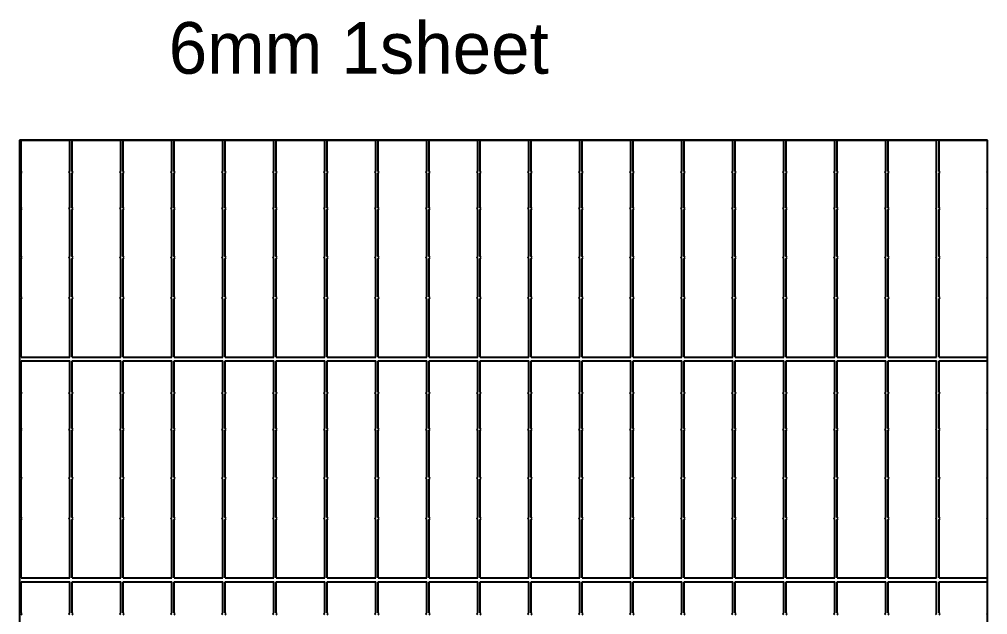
# Model space of a CAD drawing. Header units: millimetres. Extents: x 47861 to 59117, y 10924 to 15324.
# Drawn here: x 57617 to 59117, y 14074 to 14997 of the extents above; entities that cross this region are included whole.
import ezdxf

# ---------------------------------------------------------------- set-up
doc = ezdxf.new("R2010")
doc.units = ezdxf.units.MM

msp = doc.modelspace()

# ---------------------------------------------------------------- linework, layer by layer
at = {"color": 2}
for p, q in [((59117.3, 14809.5), (57617.3, 14809.5)), ((57617.3, 14809.5), (57617.3, 11009.5)), ((57620.3, 14761.4), (57620.3, 14809.5)), ((57620.3, 14809.5), (57695.3, 14809.5)), ((57695.3, 14761.4), (57695.3, 14809.5)), ((57699.3, 14761.4), (57699.3, 14809.5)), ((57699.3, 14809.5), (57774.3, 14809.5)), ((57774.3, 14761.4), (57774.3, 14809.5)), ((57778.3, 14761.4), (57778.3, 14809.5)), ((57778.3, 14809.5), (57853.3, 14809.5)), ((57853.3, 14761.4), (57853.3, 14809.5)), ((57857.3, 14761.4), (57857.3, 14809.5)), ((57857.3, 14809.5), (57932.3, 14809.5)), ((57932.3, 14761.4), (57932.3, 14809.5)), ((57936.3, 14761.4), (57936.3, 14809.5)), ((57936.3, 14809.5), (58011.3, 14809.5)), ((58011.3, 14761.4), (58011.3, 14809.5)), ((58015.3, 14761.4), (58015.3, 14809.5)), ((58015.3, 14809.5), (58090.3, 14809.5)), ((58090.3, 14761.4), (58090.3, 14809.5)), ((58094.3, 14761.4), (58094.3, 14809.5)), ((58094.3, 14809.5), (58169.3, 14809.5)), ((58169.3, 14761.4), (58169.3, 14809.5)), ((58173.3, 14761.4), (58173.3, 14809.5)), ((58173.3, 14809.5), (58248.3, 14809.5)), ((58248.3, 14761.4), (58248.3, 14809.5)), ((58252.3, 14761.4), (58252.3, 14809.5)), ((58252.3, 14809.5), (58327.3, 14809.5)), ((58327.3, 14761.4), (58327.3, 14809.5)), ((58331.3, 14761.4), (58331.3, 14809.5)), ((58331.3, 14809.5), (58406.3, 14809.5)), ((58406.3, 14761.4), (58406.3, 14809.5)), ((58410.3, 14761.4), (58410.3, 14809.5)), ((58410.3, 14809.5), (58485.3, 14809.5)), ((58485.3, 14761.4), (58485.3, 14809.5)), ((58489.3, 14761.4), (58489.3, 14809.5)), ((58489.3, 14809.5), (58564.3, 14809.5)), ((58564.3, 14761.4), (58564.3, 14809.5)), ((58568.3, 14761.4), (58568.3, 14809.5)), ((58568.3, 14809.5), (58643.3, 14809.5)), ((58643.3, 14761.4), (58643.3, 14809.5)), ((58647.3, 14761.4), (58647.3, 14809.5)), ((58647.3, 14809.5), (58722.3, 14809.5)), ((58722.3, 14761.4), (58722.3, 14809.5)), ((58726.3, 14761.4), (58726.3, 14809.5)), ((58726.3, 14809.5), (58801.3, 14809.5)), ((58801.3, 14761.4), (58801.3, 14809.5)), ((58805.3, 14761.4), (58805.3, 14809.5)), ((58805.3, 14809.5), (58880.3, 14809.5)), ((58880.3, 14761.4), (58880.3, 14809.5)), ((58884.3, 14761.4), (58884.3, 14809.5)), ((58884.3, 14809.5), (58959.3, 14809.5)), ((58959.3, 14761.4), (58959.3, 14809.5)), ((58963.3, 14761.4), (58963.3, 14809.5)), ((58963.3, 14809.5), (59038.3, 14809.5)), ((59038.3, 14761.4), (59038.3, 14809.5)), ((59042.3, 14761.4), (59042.3, 14809.5)), ((59042.3, 14809.5), (59117.3, 14809.5)), ((59117.3, 14761.4), (59117.3, 14809.5)), ((59117.3, 11009.5), (59117.3, 14809.5)), ((57621.8, 14759.9), (57620.3, 14761.4)), ((57693.8, 14759.9), (57695.3, 14761.4)), ((57700.8, 14759.9), (57699.3, 14761.4)), ((57772.8, 14759.9), (57774.3, 14761.4)), ((57779.8, 14759.9), (57778.3, 14761.4)), ((57851.8, 14759.9), (57853.3, 14761.4)), ((57858.8, 14759.9), (57857.3, 14761.4)), ((57930.8, 14759.9), (57932.3, 14761.4)), ((57937.8, 14759.9), (57936.3, 14761.4)), ((58009.8, 14759.9), (58011.3, 14761.4)), ((58016.8, 14759.9), (58015.3, 14761.4)), ((58088.8, 14759.9), (58090.3, 14761.4)), ((58095.8, 14759.9), (58094.3, 14761.4)), ((58167.8, 14759.9), (58169.3, 14761.4)), ((58174.8, 14759.9), (58173.3, 14761.4)), ((58246.8, 14759.9), (58248.3, 14761.4)), ((58253.8, 14759.9), (58252.3, 14761.4)), ((58325.8, 14759.9), (58327.3, 14761.4)), ((58332.8, 14759.9), (58331.3, 14761.4)), ((58404.8, 14759.9), (58406.3, 14761.4)), ((58411.8, 14759.9), (58410.3, 14761.4)), ((58483.8, 14759.9), (58485.3, 14761.4)), ((58490.8, 14759.9), (58489.3, 14761.4)), ((58562.8, 14759.9), (58564.3, 14761.4)), ((58569.8, 14759.9), (58568.3, 14761.4)), ((58641.8, 14759.9), (58643.3, 14761.4)), ((58648.8, 14759.9), (58647.3, 14761.4)), ((58720.8, 14759.9), (58722.3, 14761.4)), ((58727.8, 14759.9), (58726.3, 14761.4)), ((58799.8, 14759.9), (58801.3, 14761.4)), ((58806.8, 14759.9), (58805.3, 14761.4)), ((58878.8, 14759.9), (58880.3, 14761.4)), ((58885.8, 14759.9), (58884.3, 14761.4)), ((58957.8, 14759.9), (58959.3, 14761.4)), ((58964.8, 14759.9), (58963.3, 14761.4)), ((59036.8, 14759.9), (59038.3, 14761.4)), ((59043.8, 14759.9), (59042.3, 14761.4)), ((59115.8, 14759.9), (59117.3, 14761.4)), ((57620.3, 14758.4), (57621.8, 14759.9)), ((57620.3, 14705.1), (57620.3, 14758.4)), ((57695.3, 14758.4), (57693.8, 14759.9)), ((57695.3, 14705.1), (57695.3, 14758.4)), ((57699.3, 14758.4), (57700.8, 14759.9)), ((57699.3, 14705.1), (57699.3, 14758.4)), ((57774.3, 14758.4), (57772.8, 14759.9)), ((57774.3, 14705.1), (57774.3, 14758.4)), ((57778.3, 14758.4), (57779.8, 14759.9)), ((57778.3, 14705.1), (57778.3, 14758.4)), ((57853.3, 14758.4), (57851.8, 14759.9)), ((57853.3, 14705.1), (57853.3, 14758.4)), ((57857.3, 14758.4), (57858.8, 14759.9)), ((57857.3, 14705.1), (57857.3, 14758.4)), ((57932.3, 14758.4), (57930.8, 14759.9)), ((57932.3, 14705.1), (57932.3, 14758.4)), ((57936.3, 14758.4), (57937.8, 14759.9)), ((57936.3, 14705.1), (57936.3, 14758.4)), ((58011.3, 14758.4), (58009.8, 14759.9)), ((58011.3, 14705.1), (58011.3, 14758.4)), ((58015.3, 14758.4), (58016.8, 14759.9)), ((58015.3, 14705.1), (58015.3, 14758.4)), ((58090.3, 14758.4), (58088.8, 14759.9)), ((58090.3, 14705.1), (58090.3, 14758.4)), ((58094.3, 14758.4), (58095.8, 14759.9)), ((58094.3, 14705.1), (58094.3, 14758.4)), ((58169.3, 14758.4), (58167.8, 14759.9)), ((58169.3, 14705.1), (58169.3, 14758.4)), ((58173.3, 14758.4), (58174.8, 14759.9)), ((58173.3, 14705.1), (58173.3, 14758.4)), ((58248.3, 14758.4), (58246.8, 14759.9)), ((58248.3, 14705.1), (58248.3, 14758.4)), ((58252.3, 14758.4), (58253.8, 14759.9)), ((58252.3, 14705.1), (58252.3, 14758.4)), ((58327.3, 14758.4), (58325.8, 14759.9)), ((58327.3, 14705.1), (58327.3, 14758.4)), ((58331.3, 14758.4), (58332.8, 14759.9)), ((58331.3, 14705.1), (58331.3, 14758.4)), ((58406.3, 14758.4), (58404.8, 14759.9)), ((58406.3, 14705.1), (58406.3, 14758.4)), ((58410.3, 14758.4), (58411.8, 14759.9)), ((58410.3, 14705.1), (58410.3, 14758.4)), ((58485.3, 14758.4), (58483.8, 14759.9)), ((58485.3, 14705.1), (58485.3, 14758.4)), ((58489.3, 14758.4), (58490.8, 14759.9)), ((58489.3, 14705.1), (58489.3, 14758.4)), ((58564.3, 14758.4), (58562.8, 14759.9)), ((58564.3, 14705.1), (58564.3, 14758.4)), ((58568.3, 14758.4), (58569.8, 14759.9)), ((58568.3, 14705.1), (58568.3, 14758.4)), ((58643.3, 14758.4), (58641.8, 14759.9)), ((58643.3, 14705.1), (58643.3, 14758.4)), ((58647.3, 14758.4), (58648.8, 14759.9)), ((58647.3, 14705.1), (58647.3, 14758.4)), ((58722.3, 14758.4), (58720.8, 14759.9)), ((58722.3, 14705.1), (58722.3, 14758.4)), ((58726.3, 14758.4), (58727.8, 14759.9)), ((58726.3, 14705.1), (58726.3, 14758.4)), ((58801.3, 14758.4), (58799.8, 14759.9)), ((58801.3, 14705.1), (58801.3, 14758.4)), ((58805.3, 14758.4), (58806.8, 14759.9)), ((58805.3, 14705.1), (58805.3, 14758.4)), ((58880.3, 14758.4), (58878.8, 14759.9)), ((58880.3, 14705.1), (58880.3, 14758.4)), ((58884.3, 14758.4), (58885.8, 14759.9)), ((58884.3, 14705.1), (58884.3, 14758.4)), ((58959.3, 14758.4), (58957.8, 14759.9)), ((58959.3, 14705.1), (58959.3, 14758.4)), ((58963.3, 14758.4), (58964.8, 14759.9)), ((58963.3, 14705.1), (58963.3, 14758.4)), ((59038.3, 14758.4), (59036.8, 14759.9)), ((59038.3, 14705.1), (59038.3, 14758.4)), ((59042.3, 14758.4), (59043.8, 14759.9)), ((59042.3, 14705.1), (59042.3, 14758.4)), ((59117.3, 14758.4), (59115.8, 14759.9)), ((59117.3, 14705.1), (59117.3, 14758.4)), ((57621.8, 14703.6), (57620.3, 14705.1)), ((57620.3, 14702.1), (57621.8, 14703.6)), ((57620.3, 14629.5), (57620.3, 14702.1)), ((57693.8, 14703.6), (57695.3, 14705.1)), ((57695.3, 14702.1), (57693.8, 14703.6)), ((57695.3, 14629.5), (57695.3, 14702.1)), ((57700.8, 14703.6), (57699.3, 14705.1)), ((57699.3, 14702.1), (57700.8, 14703.6)), ((57699.3, 14629.5), (57699.3, 14702.1)), ((57772.8, 14703.6), (57774.3, 14705.1)), ((57774.3, 14702.1), (57772.8, 14703.6)), ((57774.3, 14629.5), (57774.3, 14702.1)), ((57779.8, 14703.6), (57778.3, 14705.1)), ((57778.3, 14702.1), (57779.8, 14703.6)), ((57778.3, 14629.5), (57778.3, 14702.1)), ((57851.8, 14703.6), (57853.3, 14705.1)), ((57853.3, 14702.1), (57851.8, 14703.6)), ((57853.3, 14629.5), (57853.3, 14702.1)), ((57858.8, 14703.6), (57857.3, 14705.1)), ((57857.3, 14702.1), (57858.8, 14703.6)), ((57857.3, 14629.5), (57857.3, 14702.1)), ((57930.8, 14703.6), (57932.3, 14705.1)), ((57932.3, 14702.1), (57930.8, 14703.6)), ((57932.3, 14629.5), (57932.3, 14702.1)), ((57937.8, 14703.6), (57936.3, 14705.1)), ((57936.3, 14702.1), (57937.8, 14703.6)), ((57936.3, 14629.5), (57936.3, 14702.1)), ((58009.8, 14703.6), (58011.3, 14705.1)), ((58011.3, 14702.1), (58009.8, 14703.6)), ((58011.3, 14629.5), (58011.3, 14702.1)), ((58016.8, 14703.6), (58015.3, 14705.1)), ((58015.3, 14702.1), (58016.8, 14703.6)), ((58015.3, 14629.5), (58015.3, 14702.1)), ((58088.8, 14703.6), (58090.3, 14705.1)), ((58090.3, 14702.1), (58088.8, 14703.6)), ((58090.3, 14629.5), (58090.3, 14702.1)), ((58095.8, 14703.6), (58094.3, 14705.1)), ((58094.3, 14702.1), (58095.8, 14703.6)), ((58094.3, 14629.5), (58094.3, 14702.1)), ((58167.8, 14703.6), (58169.3, 14705.1)), ((58169.3, 14702.1), (58167.8, 14703.6)), ((58169.3, 14629.5), (58169.3, 14702.1)), ((58174.8, 14703.6), (58173.3, 14705.1)), ((58173.3, 14702.1), (58174.8, 14703.6)), ((58173.3, 14629.5), (58173.3, 14702.1)), ((58246.8, 14703.6), (58248.3, 14705.1)), ((58248.3, 14702.1), (58246.8, 14703.6)), ((58248.3, 14629.5), (58248.3, 14702.1)), ((58253.8, 14703.6), (58252.3, 14705.1)), ((58252.3, 14702.1), (58253.8, 14703.6)), ((58252.3, 14629.5), (58252.3, 14702.1)), ((58325.8, 14703.6), (58327.3, 14705.1)), ((58327.3, 14702.1), (58325.8, 14703.6)), ((58327.3, 14629.5), (58327.3, 14702.1)), ((58332.8, 14703.6), (58331.3, 14705.1)), ((58331.3, 14702.1), (58332.8, 14703.6)), ((58331.3, 14629.5), (58331.3, 14702.1)), ((58404.8, 14703.6), (58406.3, 14705.1)), ((58406.3, 14702.1), (58404.8, 14703.6)), ((58406.3, 14629.5), (58406.3, 14702.1)), ((58411.8, 14703.6), (58410.3, 14705.1)), ((58410.3, 14702.1), (58411.8, 14703.6)), ((58410.3, 14629.5), (58410.3, 14702.1)), ((58483.8, 14703.6), (58485.3, 14705.1)), ((58485.3, 14702.1), (58483.8, 14703.6)), ((58485.3, 14629.5), (58485.3, 14702.1)), ((58490.8, 14703.6), (58489.3, 14705.1)), ((58489.3, 14702.1), (58490.8, 14703.6)), ((58489.3, 14629.5), (58489.3, 14702.1)), ((58562.8, 14703.6), (58564.3, 14705.1)), ((58564.3, 14702.1), (58562.8, 14703.6)), ((58564.3, 14629.5), (58564.3, 14702.1)), ((58569.8, 14703.6), (58568.3, 14705.1)), ((58568.3, 14702.1), (58569.8, 14703.6)), ((58568.3, 14629.5), (58568.3, 14702.1)), ((58641.8, 14703.6), (58643.3, 14705.1)), ((58643.3, 14702.1), (58641.8, 14703.6)), ((58643.3, 14629.5), (58643.3, 14702.1)), ((58648.8, 14703.6), (58647.3, 14705.1)), ((58647.3, 14702.1), (58648.8, 14703.6)), ((58647.3, 14629.5), (58647.3, 14702.1)), ((58720.8, 14703.6), (58722.3, 14705.1)), ((58722.3, 14702.1), (58720.8, 14703.6)), ((58722.3, 14629.5), (58722.3, 14702.1)), ((58727.8, 14703.6), (58726.3, 14705.1)), ((58726.3, 14702.1), (58727.8, 14703.6)), ((58726.3, 14629.5), (58726.3, 14702.1)), ((58799.8, 14703.6), (58801.3, 14705.1)), ((58801.3, 14702.1), (58799.8, 14703.6)), ((58801.3, 14629.5), (58801.3, 14702.1)), ((58806.8, 14703.6), (58805.3, 14705.1)), ((58805.3, 14702.1), (58806.8, 14703.6)), ((58805.3, 14629.5), (58805.3, 14702.1)), ((58878.8, 14703.6), (58880.3, 14705.1)), ((58880.3, 14702.1), (58878.8, 14703.6)), ((58880.3, 14629.5), (58880.3, 14702.1)), ((58885.8, 14703.6), (58884.3, 14705.1)), ((58884.3, 14702.1), (58885.8, 14703.6)), ((58884.3, 14629.5), (58884.3, 14702.1)), ((58957.8, 14703.6), (58959.3, 14705.1)), ((58959.3, 14702.1), (58957.8, 14703.6)), ((58959.3, 14629.5), (58959.3, 14702.1)), ((58964.8, 14703.6), (58963.3, 14705.1)), ((58963.3, 14702.1), (58964.8, 14703.6)), ((58963.3, 14629.5), (58963.3, 14702.1)), ((59036.8, 14703.6), (59038.3, 14705.1)), ((59038.3, 14702.1), (59036.8, 14703.6)), ((59038.3, 14629.5), (59038.3, 14702.1)), ((59043.8, 14703.6), (59042.3, 14705.1)), ((59042.3, 14702.1), (59043.8, 14703.6)), ((59042.3, 14629.5), (59042.3, 14702.1)), ((59115.8, 14703.6), (59117.3, 14705.1)), ((59117.3, 14702.1), (59115.8, 14703.6)), ((59117.3, 14629.5), (59117.3, 14702.1)), ((57621.8, 14628), (57620.3, 14629.5)), ((57620.3, 14626.5), (57621.8, 14628)), ((57620.3, 14567), (57620.3, 14626.5)), ((57693.8, 14628), (57695.3, 14629.5)), ((57695.3, 14626.5), (57693.8, 14628)), ((57695.3, 14567), (57695.3, 14626.5)), ((57700.8, 14628), (57699.3, 14629.5)), ((57699.3, 14626.5), (57700.8, 14628)), ((57699.3, 14567), (57699.3, 14626.5)), ((57772.8, 14628), (57774.3, 14629.5)), ((57774.3, 14626.5), (57772.8, 14628)), ((57774.3, 14567), (57774.3, 14626.5)), ((57779.8, 14628), (57778.3, 14629.5)), ((57778.3, 14626.5), (57779.8, 14628)), ((57778.3, 14567), (57778.3, 14626.5)), ((57851.8, 14628), (57853.3, 14629.5)), ((57853.3, 14626.5), (57851.8, 14628)), ((57853.3, 14567), (57853.3, 14626.5)), ((57858.8, 14628), (57857.3, 14629.5)), ((57857.3, 14626.5), (57858.8, 14628)), ((57857.3, 14567), (57857.3, 14626.5)), ((57930.8, 14628), (57932.3, 14629.5)), ((57932.3, 14626.5), (57930.8, 14628)), ((57932.3, 14567), (57932.3, 14626.5)), ((57937.8, 14628), (57936.3, 14629.5)), ((57936.3, 14626.5), (57937.8, 14628)), ((57936.3, 14567), (57936.3, 14626.5)), ((58009.8, 14628), (58011.3, 14629.5)), ((58011.3, 14626.5), (58009.8, 14628)), ((58011.3, 14567), (58011.3, 14626.5)), ((58016.8, 14628), (58015.3, 14629.5)), ((58015.3, 14626.5), (58016.8, 14628)), ((58015.3, 14567), (58015.3, 14626.5)), ((58088.8, 14628), (58090.3, 14629.5)), ((58090.3, 14626.5), (58088.8, 14628)), ((58090.3, 14567), (58090.3, 14626.5)), ((58095.8, 14628), (58094.3, 14629.5)), ((58094.3, 14626.5), (58095.8, 14628)), ((58094.3, 14567), (58094.3, 14626.5)), ((58167.8, 14628), (58169.3, 14629.5)), ((58169.3, 14626.5), (58167.8, 14628)), ((58169.3, 14567), (58169.3, 14626.5)), ((58174.8, 14628), (58173.3, 14629.5)), ((58173.3, 14626.5), (58174.8, 14628)), ((58173.3, 14567), (58173.3, 14626.5)), ((58246.8, 14628), (58248.3, 14629.5)), ((58248.3, 14626.5), (58246.8, 14628)), ((58248.3, 14567), (58248.3, 14626.5)), ((58253.8, 14628), (58252.3, 14629.5)), ((58252.3, 14626.5), (58253.8, 14628)), ((58252.3, 14567), (58252.3, 14626.5)), ((58325.8, 14628), (58327.3, 14629.5)), ((58327.3, 14626.5), (58325.8, 14628)), ((58327.3, 14567), (58327.3, 14626.5)), ((58332.8, 14628), (58331.3, 14629.5)), ((58331.3, 14626.5), (58332.8, 14628)), ((58331.3, 14567), (58331.3, 14626.5)), ((58404.8, 14628), (58406.3, 14629.5)), ((58406.3, 14626.5), (58404.8, 14628)), ((58406.3, 14567), (58406.3, 14626.5)), ((58411.8, 14628), (58410.3, 14629.5)), ((58410.3, 14626.5), (58411.8, 14628)), ((58410.3, 14567), (58410.3, 14626.5)), ((58483.8, 14628), (58485.3, 14629.5)), ((58485.3, 14626.5), (58483.8, 14628)), ((58485.3, 14567), (58485.3, 14626.5)), ((58490.8, 14628), (58489.3, 14629.5)), ((58489.3, 14626.5), (58490.8, 14628)), ((58489.3, 14567), (58489.3, 14626.5)), ((58562.8, 14628), (58564.3, 14629.5)), ((58564.3, 14626.5), (58562.8, 14628)), ((58564.3, 14567), (58564.3, 14626.5)), ((58569.8, 14628), (58568.3, 14629.5)), ((58568.3, 14626.5), (58569.8, 14628)), ((58568.3, 14567), (58568.3, 14626.5)), ((58641.8, 14628), (58643.3, 14629.5)), ((58643.3, 14626.5), (58641.8, 14628)), ((58643.3, 14567), (58643.3, 14626.5)), ((58648.8, 14628), (58647.3, 14629.5)), ((58647.3, 14626.5), (58648.8, 14628)), ((58647.3, 14567), (58647.3, 14626.5)), ((58720.8, 14628), (58722.3, 14629.5)), ((58722.3, 14626.5), (58720.8, 14628)), ((58722.3, 14567), (58722.3, 14626.5)), ((58727.8, 14628), (58726.3, 14629.5)), ((58726.3, 14626.5), (58727.8, 14628)), ((58726.3, 14567), (58726.3, 14626.5)), ((58799.8, 14628), (58801.3, 14629.5)), ((58801.3, 14626.5), (58799.8, 14628)), ((58801.3, 14567), (58801.3, 14626.5)), ((58806.8, 14628), (58805.3, 14629.5)), ((58805.3, 14626.5), (58806.8, 14628)), ((58805.3, 14567), (58805.3, 14626.5)), ((58878.8, 14628), (58880.3, 14629.5)), ((58880.3, 14626.5), (58878.8, 14628)), ((58880.3, 14567), (58880.3, 14626.5)), ((58885.8, 14628), (58884.3, 14629.5)), ((58884.3, 14626.5), (58885.8, 14628)), ((58884.3, 14567), (58884.3, 14626.5)), ((58957.8, 14628), (58959.3, 14629.5)), ((58959.3, 14626.5), (58957.8, 14628)), ((58959.3, 14567), (58959.3, 14626.5)), ((58964.8, 14628), (58963.3, 14629.5)), ((58963.3, 14626.5), (58964.8, 14628)), ((58963.3, 14567), (58963.3, 14626.5)), ((59036.8, 14628), (59038.3, 14629.5)), ((59038.3, 14626.5), (59036.8, 14628)), ((59038.3, 14567), (59038.3, 14626.5)), ((59043.8, 14628), (59042.3, 14629.5)), ((59042.3, 14626.5), (59043.8, 14628)), ((59042.3, 14567), (59042.3, 14626.5)), ((59115.8, 14628), (59117.3, 14629.5)), ((59117.3, 14626.5), (59115.8, 14628)), ((59117.3, 14567), (59117.3, 14626.5)), ((57621.8, 14565.5), (57620.3, 14567)), ((57620.3, 14564), (57621.8, 14565.5)), ((57693.8, 14565.5), (57695.3, 14567)), ((57695.3, 14564), (57693.8, 14565.5)), ((57700.8, 14565.5), (57699.3, 14567)), ((57699.3, 14564), (57700.8, 14565.5)), ((57772.8, 14565.5), (57774.3, 14567)), ((57774.3, 14564), (57772.8, 14565.5)), ((57779.8, 14565.5), (57778.3, 14567)), ((57778.3, 14564), (57779.8, 14565.5)), ((57851.8, 14565.5), (57853.3, 14567)), ((57853.3, 14564), (57851.8, 14565.5)), ((57858.8, 14565.5), (57857.3, 14567)), ((57857.3, 14564), (57858.8, 14565.5)), ((57930.8, 14565.5), (57932.3, 14567)), ((57932.3, 14564), (57930.8, 14565.5)), ((57937.8, 14565.5), (57936.3, 14567)), ((57936.3, 14564), (57937.8, 14565.5)), ((58009.8, 14565.5), (58011.3, 14567)), ((58011.3, 14564), (58009.8, 14565.5)), ((58016.8, 14565.5), (58015.3, 14567)), ((58015.3, 14564), (58016.8, 14565.5)), ((58088.8, 14565.5), (58090.3, 14567)), ((58090.3, 14564), (58088.8, 14565.5)), ((58095.8, 14565.5), (58094.3, 14567)), ((58094.3, 14564), (58095.8, 14565.5)), ((58167.8, 14565.5), (58169.3, 14567)), ((58169.3, 14564), (58167.8, 14565.5)), ((58174.8, 14565.5), (58173.3, 14567)), ((58173.3, 14564), (58174.8, 14565.5)), ((58246.8, 14565.5), (58248.3, 14567)), ((58248.3, 14564), (58246.8, 14565.5)), ((58253.8, 14565.5), (58252.3, 14567)), ((58252.3, 14564), (58253.8, 14565.5)), ((58325.8, 14565.5), (58327.3, 14567)), ((58327.3, 14564), (58325.8, 14565.5)), ((58332.8, 14565.5), (58331.3, 14567)), ((58331.3, 14564), (58332.8, 14565.5)), ((58404.8, 14565.5), (58406.3, 14567)), ((58406.3, 14564), (58404.8, 14565.5)), ((58411.8, 14565.5), (58410.3, 14567)), ((58410.3, 14564), (58411.8, 14565.5)), ((58483.8, 14565.5), (58485.3, 14567)), ((58485.3, 14564), (58483.8, 14565.5)), ((58490.8, 14565.5), (58489.3, 14567)), ((58489.3, 14564), (58490.8, 14565.5)), ((58562.8, 14565.5), (58564.3, 14567)), ((58564.3, 14564), (58562.8, 14565.5)), ((58569.8, 14565.5), (58568.3, 14567)), ((58568.3, 14564), (58569.8, 14565.5)), ((58641.8, 14565.5), (58643.3, 14567)), ((58643.3, 14564), (58641.8, 14565.5)), ((58648.8, 14565.5), (58647.3, 14567)), ((58647.3, 14564), (58648.8, 14565.5)), ((58720.8, 14565.5), (58722.3, 14567)), ((58722.3, 14564), (58720.8, 14565.5)), ((58727.8, 14565.5), (58726.3, 14567)), ((58726.3, 14564), (58727.8, 14565.5)), ((58799.8, 14565.5), (58801.3, 14567)), ((58801.3, 14564), (58799.8, 14565.5)), ((58806.8, 14565.5), (58805.3, 14567)), ((58805.3, 14564), (58806.8, 14565.5)), ((58878.8, 14565.5), (58880.3, 14567)), ((58880.3, 14564), (58878.8, 14565.5)), ((58885.8, 14565.5), (58884.3, 14567)), ((58884.3, 14564), (58885.8, 14565.5)), ((58957.8, 14565.5), (58959.3, 14567)), ((58959.3, 14564), (58957.8, 14565.5)), ((58964.8, 14565.5), (58963.3, 14567)), ((58963.3, 14564), (58964.8, 14565.5)), ((59036.8, 14565.5), (59038.3, 14567)), ((59038.3, 14564), (59036.8, 14565.5)), ((59043.8, 14565.5), (59042.3, 14567)), ((59042.3, 14564), (59043.8, 14565.5)), ((59115.8, 14565.5), (59117.3, 14567)), ((59117.3, 14564), (59115.8, 14565.5)), ((57620.3, 14473.5), (57620.3, 14564)), ((57695.3, 14473.5), (57695.3, 14564)), ((57699.3, 14473.5), (57699.3, 14564)), ((57774.3, 14473.5), (57774.3, 14564)), ((57778.3, 14473.5), (57778.3, 14564)), ((57853.3, 14473.5), (57853.3, 14564)), ((57857.3, 14473.5), (57857.3, 14564)), ((57932.3, 14473.5), (57932.3, 14564)), ((57936.3, 14473.5), (57936.3, 14564)), ((58011.3, 14473.5), (58011.3, 14564)), ((58015.3, 14473.5), (58015.3, 14564)), ((58090.3, 14473.5), (58090.3, 14564)), ((58094.3, 14473.5), (58094.3, 14564)), ((58169.3, 14473.5), (58169.3, 14564)), ((58173.3, 14473.5), (58173.3, 14564)), ((58248.3, 14473.5), (58248.3, 14564)), ((58252.3, 14473.5), (58252.3, 14564)), ((58327.3, 14473.5), (58327.3, 14564)), ((58331.3, 14473.5), (58331.3, 14564)), ((58406.3, 14473.5), (58406.3, 14564)), ((58410.3, 14473.5), (58410.3, 14564)), ((58485.3, 14473.5), (58485.3, 14564)), ((58489.3, 14473.5), (58489.3, 14564)), ((58564.3, 14473.5), (58564.3, 14564)), ((58568.3, 14473.5), (58568.3, 14564)), ((58643.3, 14473.5), (58643.3, 14564)), ((58647.3, 14473.5), (58647.3, 14564)), ((58722.3, 14473.5), (58722.3, 14564)), ((58726.3, 14473.5), (58726.3, 14564)), ((58801.3, 14473.5), (58801.3, 14564)), ((58805.3, 14473.5), (58805.3, 14564)), ((58880.3, 14473.5), (58880.3, 14564)), ((58884.3, 14473.5), (58884.3, 14564)), ((58959.3, 14473.5), (58959.3, 14564)), ((58963.3, 14473.5), (58963.3, 14564)), ((59038.3, 14473.5), (59038.3, 14564)), ((59042.3, 14473.5), (59042.3, 14564)), ((59117.3, 14473.5), (59117.3, 14564)), ((57620.3, 14473.5), (57695.3, 14473.5)), ((57620.3, 14419.4), (57620.3, 14467.5)), ((57620.3, 14467.5), (57695.3, 14467.5)), ((57695.3, 14419.4), (57695.3, 14467.5)), ((57699.3, 14473.5), (57774.3, 14473.5)), ((57699.3, 14419.4), (57699.3, 14467.5)), ((57699.3, 14467.5), (57774.3, 14467.5)), ((57774.3, 14419.4), (57774.3, 14467.5)), ((57778.3, 14473.5), (57853.3, 14473.5)), ((57778.3, 14419.4), (57778.3, 14467.5)), ((57778.3, 14467.5), (57853.3, 14467.5)), ((57853.3, 14419.4), (57853.3, 14467.5)), ((57857.3, 14473.5), (57932.3, 14473.5)), ((57857.3, 14419.4), (57857.3, 14467.5)), ((57857.3, 14467.5), (57932.3, 14467.5)), ((57932.3, 14419.4), (57932.3, 14467.5)), ((57936.3, 14473.5), (58011.3, 14473.5)), ((57936.3, 14419.4), (57936.3, 14467.5)), ((57936.3, 14467.5), (58011.3, 14467.5)), ((58011.3, 14419.4), (58011.3, 14467.5)), ((58015.3, 14473.5), (58090.3, 14473.5)), ((58015.3, 14419.4), (58015.3, 14467.5)), ((58015.3, 14467.5), (58090.3, 14467.5)), ((58090.3, 14419.4), (58090.3, 14467.5)), ((58094.3, 14473.5), (58169.3, 14473.5)), ((58094.3, 14419.4), (58094.3, 14467.5)), ((58094.3, 14467.5), (58169.3, 14467.5)), ((58169.3, 14419.4), (58169.3, 14467.5)), ((58173.3, 14473.5), (58248.3, 14473.5)), ((58173.3, 14419.4), (58173.3, 14467.5)), ((58173.3, 14467.5), (58248.3, 14467.5)), ((58248.3, 14419.4), (58248.3, 14467.5)), ((58252.3, 14473.5), (58327.3, 14473.5)), ((58252.3, 14419.4), (58252.3, 14467.5)), ((58252.3, 14467.5), (58327.3, 14467.5)), ((58327.3, 14419.4), (58327.3, 14467.5)), ((58331.3, 14473.5), (58406.3, 14473.5)), ((58331.3, 14419.4), (58331.3, 14467.5)), ((58331.3, 14467.5), (58406.3, 14467.5)), ((58406.3, 14419.4), (58406.3, 14467.5)), ((58410.3, 14473.5), (58485.3, 14473.5)), ((58410.3, 14419.4), (58410.3, 14467.5)), ((58410.3, 14467.5), (58485.3, 14467.5)), ((58485.3, 14419.4), (58485.3, 14467.5)), ((58489.3, 14473.5), (58564.3, 14473.5)), ((58489.3, 14419.4), (58489.3, 14467.5)), ((58489.3, 14467.5), (58564.3, 14467.5)), ((58564.3, 14419.4), (58564.3, 14467.5)), ((58568.3, 14473.5), (58643.3, 14473.5)), ((58568.3, 14419.4), (58568.3, 14467.5)), ((58568.3, 14467.5), (58643.3, 14467.5)), ((58643.3, 14419.4), (58643.3, 14467.5)), ((58647.3, 14473.5), (58722.3, 14473.5)), ((58647.3, 14419.4), (58647.3, 14467.5)), ((58647.3, 14467.5), (58722.3, 14467.5)), ((58722.3, 14419.4), (58722.3, 14467.5)), ((58726.3, 14473.5), (58801.3, 14473.5)), ((58726.3, 14419.4), (58726.3, 14467.5)), ((58726.3, 14467.5), (58801.3, 14467.5)), ((58801.3, 14419.4), (58801.3, 14467.5)), ((58805.3, 14473.5), (58880.3, 14473.5)), ((58805.3, 14419.4), (58805.3, 14467.5)), ((58805.3, 14467.5), (58880.3, 14467.5)), ((58880.3, 14419.4), (58880.3, 14467.5)), ((58884.3, 14473.5), (58959.3, 14473.5)), ((58884.3, 14419.4), (58884.3, 14467.5)), ((58884.3, 14467.5), (58959.3, 14467.5)), ((58959.3, 14419.4), (58959.3, 14467.5)), ((58963.3, 14473.5), (59038.3, 14473.5)), ((58963.3, 14419.4), (58963.3, 14467.5)), ((58963.3, 14467.5), (59038.3, 14467.5)), ((59038.3, 14419.4), (59038.3, 14467.5)), ((59042.3, 14473.5), (59117.3, 14473.5)), ((59042.3, 14419.4), (59042.3, 14467.5)), ((59042.3, 14467.5), (59117.3, 14467.5)), ((59117.3, 14419.4), (59117.3, 14467.5)), ((57621.8, 14417.9), (57620.3, 14419.4)), ((57620.3, 14416.4), (57621.8, 14417.9)), ((57620.3, 14363.1), (57620.3, 14416.4)), ((57693.8, 14417.9), (57695.3, 14419.4)), ((57695.3, 14416.4), (57693.8, 14417.9)), ((57695.3, 14363.1), (57695.3, 14416.4)), ((57700.8, 14417.9), (57699.3, 14419.4)), ((57699.3, 14416.4), (57700.8, 14417.9)), ((57699.3, 14363.1), (57699.3, 14416.4)), ((57772.8, 14417.9), (57774.3, 14419.4)), ((57774.3, 14416.4), (57772.8, 14417.9)), ((57774.3, 14363.1), (57774.3, 14416.4)), ((57779.8, 14417.9), (57778.3, 14419.4)), ((57778.3, 14416.4), (57779.8, 14417.9)), ((57778.3, 14363.1), (57778.3, 14416.4)), ((57851.8, 14417.9), (57853.3, 14419.4)), ((57853.3, 14416.4), (57851.8, 14417.9)), ((57853.3, 14363.1), (57853.3, 14416.4)), ((57858.8, 14417.9), (57857.3, 14419.4)), ((57857.3, 14416.4), (57858.8, 14417.9)), ((57857.3, 14363.1), (57857.3, 14416.4)), ((57930.8, 14417.9), (57932.3, 14419.4)), ((57932.3, 14416.4), (57930.8, 14417.9)), ((57932.3, 14363.1), (57932.3, 14416.4)), ((57937.8, 14417.9), (57936.3, 14419.4)), ((57936.3, 14416.4), (57937.8, 14417.9)), ((57936.3, 14363.1), (57936.3, 14416.4)), ((58009.8, 14417.9), (58011.3, 14419.4)), ((58011.3, 14416.4), (58009.8, 14417.9)), ((58011.3, 14363.1), (58011.3, 14416.4)), ((58016.8, 14417.9), (58015.3, 14419.4)), ((58015.3, 14416.4), (58016.8, 14417.9)), ((58015.3, 14363.1), (58015.3, 14416.4)), ((58088.8, 14417.9), (58090.3, 14419.4)), ((58090.3, 14416.4), (58088.8, 14417.9)), ((58090.3, 14363.1), (58090.3, 14416.4)), ((58095.8, 14417.9), (58094.3, 14419.4)), ((58094.3, 14416.4), (58095.8, 14417.9)), ((58094.3, 14363.1), (58094.3, 14416.4)), ((58167.8, 14417.9), (58169.3, 14419.4)), ((58169.3, 14416.4), (58167.8, 14417.9)), ((58169.3, 14363.1), (58169.3, 14416.4)), ((58174.8, 14417.9), (58173.3, 14419.4)), ((58173.3, 14416.4), (58174.8, 14417.9)), ((58173.3, 14363.1), (58173.3, 14416.4)), ((58246.8, 14417.9), (58248.3, 14419.4)), ((58248.3, 14416.4), (58246.8, 14417.9)), ((58248.3, 14363.1), (58248.3, 14416.4)), ((58253.8, 14417.9), (58252.3, 14419.4)), ((58252.3, 14416.4), (58253.8, 14417.9)), ((58252.3, 14363.1), (58252.3, 14416.4)), ((58325.8, 14417.9), (58327.3, 14419.4)), ((58327.3, 14416.4), (58325.8, 14417.9)), ((58327.3, 14363.1), (58327.3, 14416.4)), ((58332.8, 14417.9), (58331.3, 14419.4)), ((58331.3, 14416.4), (58332.8, 14417.9)), ((58331.3, 14363.1), (58331.3, 14416.4)), ((58404.8, 14417.9), (58406.3, 14419.4)), ((58406.3, 14416.4), (58404.8, 14417.9)), ((58406.3, 14363.1), (58406.3, 14416.4)), ((58411.8, 14417.9), (58410.3, 14419.4)), ((58410.3, 14416.4), (58411.8, 14417.9)), ((58410.3, 14363.1), (58410.3, 14416.4)), ((58483.8, 14417.9), (58485.3, 14419.4)), ((58485.3, 14416.4), (58483.8, 14417.9)), ((58485.3, 14363.1), (58485.3, 14416.4)), ((58490.8, 14417.9), (58489.3, 14419.4)), ((58489.3, 14416.4), (58490.8, 14417.9)), ((58489.3, 14363.1), (58489.3, 14416.4)), ((58562.8, 14417.9), (58564.3, 14419.4)), ((58564.3, 14416.4), (58562.8, 14417.9)), ((58564.3, 14363.1), (58564.3, 14416.4)), ((58569.8, 14417.9), (58568.3, 14419.4)), ((58568.3, 14416.4), (58569.8, 14417.9)), ((58568.3, 14363.1), (58568.3, 14416.4)), ((58641.8, 14417.9), (58643.3, 14419.4)), ((58643.3, 14416.4), (58641.8, 14417.9)), ((58643.3, 14363.1), (58643.3, 14416.4)), ((58648.8, 14417.9), (58647.3, 14419.4)), ((58647.3, 14416.4), (58648.8, 14417.9)), ((58647.3, 14363.1), (58647.3, 14416.4)), ((58720.8, 14417.9), (58722.3, 14419.4)), ((58722.3, 14416.4), (58720.8, 14417.9)), ((58722.3, 14363.1), (58722.3, 14416.4)), ((58727.8, 14417.9), (58726.3, 14419.4)), ((58726.3, 14416.4), (58727.8, 14417.9)), ((58726.3, 14363.1), (58726.3, 14416.4)), ((58799.8, 14417.9), (58801.3, 14419.4)), ((58801.3, 14416.4), (58799.8, 14417.9)), ((58801.3, 14363.1), (58801.3, 14416.4)), ((58806.8, 14417.9), (58805.3, 14419.4)), ((58805.3, 14416.4), (58806.8, 14417.9)), ((58805.3, 14363.1), (58805.3, 14416.4)), ((58878.8, 14417.9), (58880.3, 14419.4)), ((58880.3, 14416.4), (58878.8, 14417.9)), ((58880.3, 14363.1), (58880.3, 14416.4)), ((58885.8, 14417.9), (58884.3, 14419.4)), ((58884.3, 14416.4), (58885.8, 14417.9)), ((58884.3, 14363.1), (58884.3, 14416.4)), ((58957.8, 14417.9), (58959.3, 14419.4)), ((58959.3, 14416.4), (58957.8, 14417.9)), ((58959.3, 14363.1), (58959.3, 14416.4)), ((58964.8, 14417.9), (58963.3, 14419.4)), ((58963.3, 14416.4), (58964.8, 14417.9)), ((58963.3, 14363.1), (58963.3, 14416.4)), ((59036.8, 14417.9), (59038.3, 14419.4)), ((59038.3, 14416.4), (59036.8, 14417.9)), ((59038.3, 14363.1), (59038.3, 14416.4)), ((59043.8, 14417.9), (59042.3, 14419.4)), ((59042.3, 14416.4), (59043.8, 14417.9)), ((59042.3, 14363.1), (59042.3, 14416.4)), ((59115.8, 14417.9), (59117.3, 14419.4)), ((59117.3, 14416.4), (59115.8, 14417.9)), ((59117.3, 14363.1), (59117.3, 14416.4)), ((57621.8, 14361.6), (57620.3, 14363.1)), ((57620.3, 14360.1), (57621.8, 14361.6)), ((57620.3, 14287.5), (57620.3, 14360.1)), ((57693.8, 14361.6), (57695.3, 14363.1)), ((57695.3, 14360.1), (57693.8, 14361.6)), ((57695.3, 14287.5), (57695.3, 14360.1)), ((57700.8, 14361.6), (57699.3, 14363.1)), ((57699.3, 14360.1), (57700.8, 14361.6)), ((57699.3, 14287.5), (57699.3, 14360.1)), ((57772.8, 14361.6), (57774.3, 14363.1)), ((57774.3, 14360.1), (57772.8, 14361.6)), ((57774.3, 14287.5), (57774.3, 14360.1)), ((57779.8, 14361.6), (57778.3, 14363.1)), ((57778.3, 14360.1), (57779.8, 14361.6)), ((57778.3, 14287.5), (57778.3, 14360.1)), ((57851.8, 14361.6), (57853.3, 14363.1)), ((57853.3, 14360.1), (57851.8, 14361.6)), ((57853.3, 14287.5), (57853.3, 14360.1)), ((57858.8, 14361.6), (57857.3, 14363.1)), ((57857.3, 14360.1), (57858.8, 14361.6)), ((57857.3, 14287.5), (57857.3, 14360.1)), ((57930.8, 14361.6), (57932.3, 14363.1)), ((57932.3, 14360.1), (57930.8, 14361.6)), ((57932.3, 14287.5), (57932.3, 14360.1)), ((57937.8, 14361.6), (57936.3, 14363.1)), ((57936.3, 14360.1), (57937.8, 14361.6)), ((57936.3, 14287.5), (57936.3, 14360.1)), ((58009.8, 14361.6), (58011.3, 14363.1)), ((58011.3, 14360.1), (58009.8, 14361.6)), ((58011.3, 14287.5), (58011.3, 14360.1)), ((58016.8, 14361.6), (58015.3, 14363.1)), ((58015.3, 14360.1), (58016.8, 14361.6)), ((58015.3, 14287.5), (58015.3, 14360.1)), ((58088.8, 14361.6), (58090.3, 14363.1)), ((58090.3, 14360.1), (58088.8, 14361.6)), ((58090.3, 14287.5), (58090.3, 14360.1)), ((58095.8, 14361.6), (58094.3, 14363.1)), ((58094.3, 14360.1), (58095.8, 14361.6)), ((58094.3, 14287.5), (58094.3, 14360.1)), ((58167.8, 14361.6), (58169.3, 14363.1)), ((58169.3, 14360.1), (58167.8, 14361.6)), ((58169.3, 14287.5), (58169.3, 14360.1)), ((58174.8, 14361.6), (58173.3, 14363.1)), ((58173.3, 14360.1), (58174.8, 14361.6)), ((58173.3, 14287.5), (58173.3, 14360.1)), ((58246.8, 14361.6), (58248.3, 14363.1)), ((58248.3, 14360.1), (58246.8, 14361.6)), ((58248.3, 14287.5), (58248.3, 14360.1)), ((58253.8, 14361.6), (58252.3, 14363.1)), ((58252.3, 14360.1), (58253.8, 14361.6)), ((58252.3, 14287.5), (58252.3, 14360.1)), ((58325.8, 14361.6), (58327.3, 14363.1)), ((58327.3, 14360.1), (58325.8, 14361.6)), ((58327.3, 14287.5), (58327.3, 14360.1)), ((58332.8, 14361.6), (58331.3, 14363.1)), ((58331.3, 14360.1), (58332.8, 14361.6)), ((58331.3, 14287.5), (58331.3, 14360.1)), ((58404.8, 14361.6), (58406.3, 14363.1)), ((58406.3, 14360.1), (58404.8, 14361.6)), ((58406.3, 14287.5), (58406.3, 14360.1)), ((58411.8, 14361.6), (58410.3, 14363.1)), ((58410.3, 14360.1), (58411.8, 14361.6)), ((58410.3, 14287.5), (58410.3, 14360.1)), ((58483.8, 14361.6), (58485.3, 14363.1)), ((58485.3, 14360.1), (58483.8, 14361.6)), ((58485.3, 14287.5), (58485.3, 14360.1)), ((58490.8, 14361.6), (58489.3, 14363.1)), ((58489.3, 14360.1), (58490.8, 14361.6)), ((58489.3, 14287.5), (58489.3, 14360.1)), ((58562.8, 14361.6), (58564.3, 14363.1)), ((58564.3, 14360.1), (58562.8, 14361.6)), ((58564.3, 14287.5), (58564.3, 14360.1)), ((58569.8, 14361.6), (58568.3, 14363.1)), ((58568.3, 14360.1), (58569.8, 14361.6)), ((58568.3, 14287.5), (58568.3, 14360.1)), ((58641.8, 14361.6), (58643.3, 14363.1)), ((58643.3, 14360.1), (58641.8, 14361.6)), ((58643.3, 14287.5), (58643.3, 14360.1)), ((58648.8, 14361.6), (58647.3, 14363.1)), ((58647.3, 14360.1), (58648.8, 14361.6)), ((58647.3, 14287.5), (58647.3, 14360.1)), ((58720.8, 14361.6), (58722.3, 14363.1)), ((58722.3, 14360.1), (58720.8, 14361.6)), ((58722.3, 14287.5), (58722.3, 14360.1)), ((58727.8, 14361.6), (58726.3, 14363.1)), ((58726.3, 14360.1), (58727.8, 14361.6)), ((58726.3, 14287.5), (58726.3, 14360.1)), ((58799.8, 14361.6), (58801.3, 14363.1)), ((58801.3, 14360.1), (58799.8, 14361.6)), ((58801.3, 14287.5), (58801.3, 14360.1)), ((58806.8, 14361.6), (58805.3, 14363.1)), ((58805.3, 14360.1), (58806.8, 14361.6)), ((58805.3, 14287.5), (58805.3, 14360.1)), ((58878.8, 14361.6), (58880.3, 14363.1)), ((58880.3, 14360.1), (58878.8, 14361.6)), ((58880.3, 14287.5), (58880.3, 14360.1)), ((58885.8, 14361.6), (58884.3, 14363.1)), ((58884.3, 14360.1), (58885.8, 14361.6)), ((58884.3, 14287.5), (58884.3, 14360.1)), ((58957.8, 14361.6), (58959.3, 14363.1)), ((58959.3, 14360.1), (58957.8, 14361.6)), ((58959.3, 14287.5), (58959.3, 14360.1)), ((58964.8, 14361.6), (58963.3, 14363.1)), ((58963.3, 14360.1), (58964.8, 14361.6)), ((58963.3, 14287.5), (58963.3, 14360.1)), ((59036.8, 14361.6), (59038.3, 14363.1)), ((59038.3, 14360.1), (59036.8, 14361.6)), ((59038.3, 14287.5), (59038.3, 14360.1)), ((59043.8, 14361.6), (59042.3, 14363.1)), ((59042.3, 14360.1), (59043.8, 14361.6)), ((59042.3, 14287.5), (59042.3, 14360.1)), ((59115.8, 14361.6), (59117.3, 14363.1)), ((59117.3, 14360.1), (59115.8, 14361.6)), ((59117.3, 14287.5), (59117.3, 14360.1)), ((57621.8, 14286), (57620.3, 14287.5)), ((57620.3, 14284.5), (57621.8, 14286)), ((57620.3, 14225), (57620.3, 14284.5)), ((57693.8, 14286), (57695.3, 14287.5)), ((57695.3, 14284.5), (57693.8, 14286)), ((57695.3, 14225), (57695.3, 14284.5)), ((57700.8, 14286), (57699.3, 14287.5)), ((57699.3, 14284.5), (57700.8, 14286)), ((57699.3, 14225), (57699.3, 14284.5)), ((57772.8, 14286), (57774.3, 14287.5)), ((57774.3, 14284.5), (57772.8, 14286)), ((57774.3, 14225), (57774.3, 14284.5)), ((57779.8, 14286), (57778.3, 14287.5)), ((57778.3, 14284.5), (57779.8, 14286)), ((57778.3, 14225), (57778.3, 14284.5)), ((57851.8, 14286), (57853.3, 14287.5)), ((57853.3, 14284.5), (57851.8, 14286)), ((57853.3, 14225), (57853.3, 14284.5)), ((57858.8, 14286), (57857.3, 14287.5)), ((57857.3, 14284.5), (57858.8, 14286)), ((57857.3, 14225), (57857.3, 14284.5)), ((57930.8, 14286), (57932.3, 14287.5)), ((57932.3, 14284.5), (57930.8, 14286)), ((57932.3, 14225), (57932.3, 14284.5)), ((57937.8, 14286), (57936.3, 14287.5)), ((57936.3, 14284.5), (57937.8, 14286)), ((57936.3, 14225), (57936.3, 14284.5)), ((58009.8, 14286), (58011.3, 14287.5)), ((58011.3, 14284.5), (58009.8, 14286)), ((58011.3, 14225), (58011.3, 14284.5)), ((58016.8, 14286), (58015.3, 14287.5)), ((58015.3, 14284.5), (58016.8, 14286)), ((58015.3, 14225), (58015.3, 14284.5)), ((58088.8, 14286), (58090.3, 14287.5)), ((58090.3, 14284.5), (58088.8, 14286)), ((58090.3, 14225), (58090.3, 14284.5)), ((58095.8, 14286), (58094.3, 14287.5)), ((58094.3, 14284.5), (58095.8, 14286)), ((58094.3, 14225), (58094.3, 14284.5)), ((58167.8, 14286), (58169.3, 14287.5)), ((58169.3, 14284.5), (58167.8, 14286)), ((58169.3, 14225), (58169.3, 14284.5)), ((58174.8, 14286), (58173.3, 14287.5)), ((58173.3, 14284.5), (58174.8, 14286)), ((58173.3, 14225), (58173.3, 14284.5)), ((58246.8, 14286), (58248.3, 14287.5)), ((58248.3, 14284.5), (58246.8, 14286)), ((58248.3, 14225), (58248.3, 14284.5)), ((58253.8, 14286), (58252.3, 14287.5)), ((58252.3, 14284.5), (58253.8, 14286)), ((58252.3, 14225), (58252.3, 14284.5)), ((58325.8, 14286), (58327.3, 14287.5)), ((58327.3, 14284.5), (58325.8, 14286)), ((58327.3, 14225), (58327.3, 14284.5)), ((58332.8, 14286), (58331.3, 14287.5)), ((58331.3, 14284.5), (58332.8, 14286)), ((58331.3, 14225), (58331.3, 14284.5)), ((58404.8, 14286), (58406.3, 14287.5)), ((58406.3, 14284.5), (58404.8, 14286)), ((58406.3, 14225), (58406.3, 14284.5)), ((58411.8, 14286), (58410.3, 14287.5)), ((58410.3, 14284.5), (58411.8, 14286)), ((58410.3, 14225), (58410.3, 14284.5)), ((58483.8, 14286), (58485.3, 14287.5)), ((58485.3, 14284.5), (58483.8, 14286)), ((58485.3, 14225), (58485.3, 14284.5)), ((58490.8, 14286), (58489.3, 14287.5)), ((58489.3, 14284.5), (58490.8, 14286)), ((58489.3, 14225), (58489.3, 14284.5)), ((58562.8, 14286), (58564.3, 14287.5)), ((58564.3, 14284.5), (58562.8, 14286)), ((58564.3, 14225), (58564.3, 14284.5)), ((58569.8, 14286), (58568.3, 14287.5)), ((58568.3, 14284.5), (58569.8, 14286)), ((58568.3, 14225), (58568.3, 14284.5)), ((58641.8, 14286), (58643.3, 14287.5)), ((58643.3, 14284.5), (58641.8, 14286)), ((58643.3, 14225), (58643.3, 14284.5)), ((58648.8, 14286), (58647.3, 14287.5)), ((58647.3, 14284.5), (58648.8, 14286)), ((58647.3, 14225), (58647.3, 14284.5)), ((58720.8, 14286), (58722.3, 14287.5)), ((58722.3, 14284.5), (58720.8, 14286)), ((58722.3, 14225), (58722.3, 14284.5)), ((58727.8, 14286), (58726.3, 14287.5)), ((58726.3, 14284.5), (58727.8, 14286)), ((58726.3, 14225), (58726.3, 14284.5)), ((58799.8, 14286), (58801.3, 14287.5)), ((58801.3, 14284.5), (58799.8, 14286)), ((58801.3, 14225), (58801.3, 14284.5)), ((58806.8, 14286), (58805.3, 14287.5)), ((58805.3, 14284.5), (58806.8, 14286)), ((58805.3, 14225), (58805.3, 14284.5)), ((58878.8, 14286), (58880.3, 14287.5)), ((58880.3, 14284.5), (58878.8, 14286)), ((58880.3, 14225), (58880.3, 14284.5)), ((58885.8, 14286), (58884.3, 14287.5)), ((58884.3, 14284.5), (58885.8, 14286)), ((58884.3, 14225), (58884.3, 14284.5)), ((58957.8, 14286), (58959.3, 14287.5)), ((58959.3, 14284.5), (58957.8, 14286)), ((58959.3, 14225), (58959.3, 14284.5)), ((58964.8, 14286), (58963.3, 14287.5)), ((58963.3, 14284.5), (58964.8, 14286)), ((58963.3, 14225), (58963.3, 14284.5)), ((59036.8, 14286), (59038.3, 14287.5)), ((59038.3, 14284.5), (59036.8, 14286)), ((59038.3, 14225), (59038.3, 14284.5)), ((59043.8, 14286), (59042.3, 14287.5)), ((59042.3, 14284.5), (59043.8, 14286)), ((59042.3, 14225), (59042.3, 14284.5)), ((59115.8, 14286), (59117.3, 14287.5)), ((59117.3, 14284.5), (59115.8, 14286)), ((59117.3, 14225), (59117.3, 14284.5)), ((57621.8, 14223.5), (57620.3, 14225)), ((57620.3, 14222), (57621.8, 14223.5)), ((57620.3, 14131.5), (57620.3, 14222)), ((57693.8, 14223.5), (57695.3, 14225)), ((57695.3, 14222), (57693.8, 14223.5)), ((57695.3, 14131.5), (57695.3, 14222)), ((57700.8, 14223.5), (57699.3, 14225)), ((57699.3, 14222), (57700.8, 14223.5)), ((57699.3, 14131.5), (57699.3, 14222)), ((57772.8, 14223.5), (57774.3, 14225)), ((57774.3, 14222), (57772.8, 14223.5)), ((57774.3, 14131.5), (57774.3, 14222)), ((57779.8, 14223.5), (57778.3, 14225)), ((57778.3, 14222), (57779.8, 14223.5)), ((57778.3, 14131.5), (57778.3, 14222)), ((57851.8, 14223.5), (57853.3, 14225)), ((57853.3, 14222), (57851.8, 14223.5)), ((57853.3, 14131.5), (57853.3, 14222)), ((57858.8, 14223.5), (57857.3, 14225)), ((57857.3, 14222), (57858.8, 14223.5)), ((57857.3, 14131.5), (57857.3, 14222)), ((57930.8, 14223.5), (57932.3, 14225)), ((57932.3, 14222), (57930.8, 14223.5)), ((57932.3, 14131.5), (57932.3, 14222)), ((57937.8, 14223.5), (57936.3, 14225)), ((57936.3, 14222), (57937.8, 14223.5)), ((57936.3, 14131.5), (57936.3, 14222)), ((58009.8, 14223.5), (58011.3, 14225)), ((58011.3, 14222), (58009.8, 14223.5)), ((58011.3, 14131.5), (58011.3, 14222)), ((58016.8, 14223.5), (58015.3, 14225)), ((58015.3, 14222), (58016.8, 14223.5)), ((58015.3, 14131.5), (58015.3, 14222)), ((58088.8, 14223.5), (58090.3, 14225)), ((58090.3, 14222), (58088.8, 14223.5)), ((58090.3, 14131.5), (58090.3, 14222)), ((58095.8, 14223.5), (58094.3, 14225)), ((58094.3, 14222), (58095.8, 14223.5)), ((58094.3, 14131.5), (58094.3, 14222)), ((58167.8, 14223.5), (58169.3, 14225)), ((58169.3, 14222), (58167.8, 14223.5)), ((58169.3, 14131.5), (58169.3, 14222)), ((58174.8, 14223.5), (58173.3, 14225)), ((58173.3, 14222), (58174.8, 14223.5)), ((58173.3, 14131.5), (58173.3, 14222)), ((58246.8, 14223.5), (58248.3, 14225)), ((58248.3, 14222), (58246.8, 14223.5)), ((58248.3, 14131.5), (58248.3, 14222)), ((58253.8, 14223.5), (58252.3, 14225)), ((58252.3, 14222), (58253.8, 14223.5)), ((58252.3, 14131.5), (58252.3, 14222)), ((58325.8, 14223.5), (58327.3, 14225)), ((58327.3, 14222), (58325.8, 14223.5)), ((58327.3, 14131.5), (58327.3, 14222)), ((58332.8, 14223.5), (58331.3, 14225)), ((58331.3, 14222), (58332.8, 14223.5)), ((58331.3, 14131.5), (58331.3, 14222)), ((58404.8, 14223.5), (58406.3, 14225)), ((58406.3, 14222), (58404.8, 14223.5)), ((58406.3, 14131.5), (58406.3, 14222)), ((58411.8, 14223.5), (58410.3, 14225)), ((58410.3, 14222), (58411.8, 14223.5)), ((58410.3, 14131.5), (58410.3, 14222)), ((58483.8, 14223.5), (58485.3, 14225)), ((58485.3, 14222), (58483.8, 14223.5)), ((58485.3, 14131.5), (58485.3, 14222)), ((58490.8, 14223.5), (58489.3, 14225)), ((58489.3, 14222), (58490.8, 14223.5)), ((58489.3, 14131.5), (58489.3, 14222)), ((58562.8, 14223.5), (58564.3, 14225)), ((58564.3, 14222), (58562.8, 14223.5)), ((58564.3, 14131.5), (58564.3, 14222)), ((58569.8, 14223.5), (58568.3, 14225)), ((58568.3, 14222), (58569.8, 14223.5)), ((58568.3, 14131.5), (58568.3, 14222)), ((58641.8, 14223.5), (58643.3, 14225)), ((58643.3, 14222), (58641.8, 14223.5)), ((58643.3, 14131.5), (58643.3, 14222)), ((58648.8, 14223.5), (58647.3, 14225)), ((58647.3, 14222), (58648.8, 14223.5)), ((58647.3, 14131.5), (58647.3, 14222)), ((58720.8, 14223.5), (58722.3, 14225)), ((58722.3, 14222), (58720.8, 14223.5)), ((58722.3, 14131.5), (58722.3, 14222)), ((58727.8, 14223.5), (58726.3, 14225)), ((58726.3, 14222), (58727.8, 14223.5)), ((58726.3, 14131.5), (58726.3, 14222)), ((58799.8, 14223.5), (58801.3, 14225)), ((58801.3, 14222), (58799.8, 14223.5)), ((58801.3, 14131.5), (58801.3, 14222)), ((58806.8, 14223.5), (58805.3, 14225)), ((58805.3, 14222), (58806.8, 14223.5)), ((58805.3, 14131.5), (58805.3, 14222)), ((58878.8, 14223.5), (58880.3, 14225)), ((58880.3, 14222), (58878.8, 14223.5)), ((58880.3, 14131.5), (58880.3, 14222)), ((58885.8, 14223.5), (58884.3, 14225)), ((58884.3, 14222), (58885.8, 14223.5)), ((58884.3, 14131.5), (58884.3, 14222)), ((58957.8, 14223.5), (58959.3, 14225)), ((58959.3, 14222), (58957.8, 14223.5)), ((58959.3, 14131.5), (58959.3, 14222)), ((58964.8, 14223.5), (58963.3, 14225)), ((58963.3, 14222), (58964.8, 14223.5)), ((58963.3, 14131.5), (58963.3, 14222)), ((59036.8, 14223.5), (59038.3, 14225)), ((59038.3, 14222), (59036.8, 14223.5)), ((59038.3, 14131.5), (59038.3, 14222)), ((59043.8, 14223.5), (59042.3, 14225)), ((59042.3, 14222), (59043.8, 14223.5)), ((59042.3, 14131.5), (59042.3, 14222)), ((59115.8, 14223.5), (59117.3, 14225)), ((59117.3, 14222), (59115.8, 14223.5)), ((59117.3, 14131.5), (59117.3, 14222)), ((57620.3, 14131.5), (57695.3, 14131.5)), ((57699.3, 14131.5), (57774.3, 14131.5)), ((57778.3, 14131.5), (57853.3, 14131.5)), ((57857.3, 14131.5), (57932.3, 14131.5)), ((57936.3, 14131.5), (58011.3, 14131.5)), ((58015.3, 14131.5), (58090.3, 14131.5)), ((58094.3, 14131.5), (58169.3, 14131.5)), ((58173.3, 14131.5), (58248.3, 14131.5)), ((58252.3, 14131.5), (58327.3, 14131.5)), ((58331.3, 14131.5), (58406.3, 14131.5)), ((58410.3, 14131.5), (58485.3, 14131.5)), ((58489.3, 14131.5), (58564.3, 14131.5)), ((58568.3, 14131.5), (58643.3, 14131.5)), ((58647.3, 14131.5), (58722.3, 14131.5)), ((58726.3, 14131.5), (58801.3, 14131.5)), ((58805.3, 14131.5), (58880.3, 14131.5)), ((58884.3, 14131.5), (58959.3, 14131.5)), ((58963.3, 14131.5), (59038.3, 14131.5)), ((59042.3, 14131.5), (59117.3, 14131.5)), ((57620.3, 14077.4), (57620.3, 14125.5)), ((57620.3, 14125.5), (57695.3, 14125.5)), ((57695.3, 14077.4), (57695.3, 14125.5)), ((57699.3, 14077.4), (57699.3, 14125.5)), ((57699.3, 14125.5), (57774.3, 14125.5)), ((57774.3, 14077.4), (57774.3, 14125.5)), ((57778.3, 14077.4), (57778.3, 14125.5)), ((57778.3, 14125.5), (57853.3, 14125.5)), ((57853.3, 14077.4), (57853.3, 14125.5)), ((57857.3, 14077.4), (57857.3, 14125.5)), ((57857.3, 14125.5), (57932.3, 14125.5)), ((57932.3, 14077.4), (57932.3, 14125.5)), ((57936.3, 14077.4), (57936.3, 14125.5)), ((57936.3, 14125.5), (58011.3, 14125.5)), ((58011.3, 14077.4), (58011.3, 14125.5)), ((58015.3, 14077.4), (58015.3, 14125.5)), ((58015.3, 14125.5), (58090.3, 14125.5)), ((58090.3, 14077.4), (58090.3, 14125.5)), ((58094.3, 14077.4), (58094.3, 14125.5)), ((58094.3, 14125.5), (58169.3, 14125.5)), ((58169.3, 14077.4), (58169.3, 14125.5)), ((58173.3, 14077.4), (58173.3, 14125.5)), ((58173.3, 14125.5), (58248.3, 14125.5)), ((58248.3, 14077.4), (58248.3, 14125.5)), ((58252.3, 14077.4), (58252.3, 14125.5)), ((58252.3, 14125.5), (58327.3, 14125.5)), ((58327.3, 14077.4), (58327.3, 14125.5)), ((58331.3, 14077.4), (58331.3, 14125.5)), ((58331.3, 14125.5), (58406.3, 14125.5)), ((58406.3, 14077.4), (58406.3, 14125.5)), ((58410.3, 14077.4), (58410.3, 14125.5)), ((58410.3, 14125.5), (58485.3, 14125.5)), ((58485.3, 14077.4), (58485.3, 14125.5)), ((58489.3, 14077.4), (58489.3, 14125.5)), ((58489.3, 14125.5), (58564.3, 14125.5)), ((58564.3, 14077.4), (58564.3, 14125.5)), ((58568.3, 14077.4), (58568.3, 14125.5)), ((58568.3, 14125.5), (58643.3, 14125.5)), ((58643.3, 14077.4), (58643.3, 14125.5)), ((58647.3, 14077.4), (58647.3, 14125.5)), ((58647.3, 14125.5), (58722.3, 14125.5)), ((58722.3, 14077.4), (58722.3, 14125.5)), ((58726.3, 14077.4), (58726.3, 14125.5)), ((58726.3, 14125.5), (58801.3, 14125.5)), ((58801.3, 14077.4), (58801.3, 14125.5)), ((58805.3, 14077.4), (58805.3, 14125.5)), ((58805.3, 14125.5), (58880.3, 14125.5)), ((58880.3, 14077.4), (58880.3, 14125.5)), ((58884.3, 14077.4), (58884.3, 14125.5)), ((58884.3, 14125.5), (58959.3, 14125.5)), ((58959.3, 14077.4), (58959.3, 14125.5)), ((58963.3, 14077.4), (58963.3, 14125.5)), ((58963.3, 14125.5), (59038.3, 14125.5)), ((59038.3, 14077.4), (59038.3, 14125.5)), ((59042.3, 14077.4), (59042.3, 14125.5)), ((59042.3, 14125.5), (59117.3, 14125.5)), ((59117.3, 14077.4), (59117.3, 14125.5)), ((57621.8, 14075.9), (57620.3, 14077.4)), ((57620.3, 14074.4), (57621.8, 14075.9)), ((57693.8, 14075.9), (57695.3, 14077.4)), ((57695.3, 14074.4), (57693.8, 14075.9)), ((57700.8, 14075.9), (57699.3, 14077.4)), ((57699.3, 14074.4), (57700.8, 14075.9)), ((57772.8, 14075.9), (57774.3, 14077.4)), ((57774.3, 14074.4), (57772.8, 14075.9)), ((57779.8, 14075.9), (57778.3, 14077.4)), ((57778.3, 14074.4), (57779.8, 14075.9)), ((57851.8, 14075.9), (57853.3, 14077.4)), ((57853.3, 14074.4), (57851.8, 14075.9)), ((57858.8, 14075.9), (57857.3, 14077.4)), ((57857.3, 14074.4), (57858.8, 14075.9)), ((57930.8, 14075.9), (57932.3, 14077.4)), ((57932.3, 14074.4), (57930.8, 14075.9)), ((57937.8, 14075.9), (57936.3, 14077.4)), ((57936.3, 14074.4), (57937.8, 14075.9)), ((58009.8, 14075.9), (58011.3, 14077.4)), ((58011.3, 14074.4), (58009.8, 14075.9)), ((58016.8, 14075.9), (58015.3, 14077.4)), ((58015.3, 14074.4), (58016.8, 14075.9)), ((58088.8, 14075.9), (58090.3, 14077.4)), ((58090.3, 14074.4), (58088.8, 14075.9)), ((58095.8, 14075.9), (58094.3, 14077.4)), ((58094.3, 14074.4), (58095.8, 14075.9)), ((58167.8, 14075.9), (58169.3, 14077.4)), ((58169.3, 14074.4), (58167.8, 14075.9)), ((58174.8, 14075.9), (58173.3, 14077.4)), ((58173.3, 14074.4), (58174.8, 14075.9)), ((58246.8, 14075.9), (58248.3, 14077.4)), ((58248.3, 14074.4), (58246.8, 14075.9)), ((58253.8, 14075.9), (58252.3, 14077.4)), ((58252.3, 14074.4), (58253.8, 14075.9)), ((58325.8, 14075.9), (58327.3, 14077.4)), ((58327.3, 14074.4), (58325.8, 14075.9)), ((58332.8, 14075.9), (58331.3, 14077.4)), ((58331.3, 14074.4), (58332.8, 14075.9)), ((58404.8, 14075.9), (58406.3, 14077.4)), ((58406.3, 14074.4), (58404.8, 14075.9)), ((58411.8, 14075.9), (58410.3, 14077.4)), ((58410.3, 14074.4), (58411.8, 14075.9)), ((58483.8, 14075.9), (58485.3, 14077.4)), ((58485.3, 14074.4), (58483.8, 14075.9)), ((58490.8, 14075.9), (58489.3, 14077.4)), ((58489.3, 14074.4), (58490.8, 14075.9)), ((58562.8, 14075.9), (58564.3, 14077.4)), ((58564.3, 14074.4), (58562.8, 14075.9)), ((58569.8, 14075.9), (58568.3, 14077.4)), ((58568.3, 14074.4), (58569.8, 14075.9)), ((58641.8, 14075.9), (58643.3, 14077.4)), ((58643.3, 14074.4), (58641.8, 14075.9)), ((58648.8, 14075.9), (58647.3, 14077.4)), ((58647.3, 14074.4), (58648.8, 14075.9)), ((58720.8, 14075.9), (58722.3, 14077.4)), ((58722.3, 14074.4), (58720.8, 14075.9)), ((58727.8, 14075.9), (58726.3, 14077.4)), ((58726.3, 14074.4), (58727.8, 14075.9)), ((58799.8, 14075.9), (58801.3, 14077.4)), ((58801.3, 14074.4), (58799.8, 14075.9)), ((58806.8, 14075.9), (58805.3, 14077.4)), ((58805.3, 14074.4), (58806.8, 14075.9)), ((58878.8, 14075.9), (58880.3, 14077.4)), ((58880.3, 14074.4), (58878.8, 14075.9)), ((58885.8, 14075.9), (58884.3, 14077.4)), ((58884.3, 14074.4), (58885.8, 14075.9)), ((58957.8, 14075.9), (58959.3, 14077.4)), ((58959.3, 14074.4), (58957.8, 14075.9)), ((58964.8, 14075.9), (58963.3, 14077.4)), ((58963.3, 14074.4), (58964.8, 14075.9)), ((59036.8, 14075.9), (59038.3, 14077.4)), ((59038.3, 14074.4), (59036.8, 14075.9)), ((59043.8, 14075.9), (59042.3, 14077.4)), ((59042.3, 14074.4), (59043.8, 14075.9)), ((59115.8, 14075.9), (59117.3, 14077.4)), ((59117.3, 14074.4), (59115.8, 14075.9))]:
    msp.add_line(p, q, dxfattribs=at)

# ---------------------------------------------------------------- texts
at = {"color": 2, "insert": (57848.7, 14992.7), "char_height": 80, "width": 1091.346, "attachment_point": 1}
msp.add_mtext('6mm 1sheet', dxfattribs=at)

doc.saveas('drawing.dxf')
